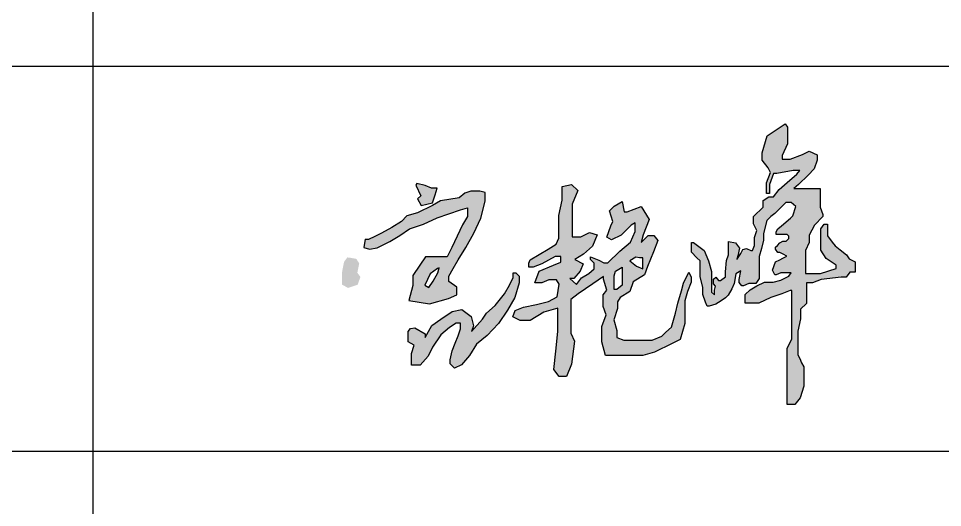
# Model space of a CAD drawing. Extents: x 57238 to 116638, y 270298 to 359907.
# Drawn here: x 112649 to 115050, y 285152 to 286422 of the extents above; entities that cross this region are included whole.
import ezdxf

# ---------------------------------------------------------------- set-up
doc = ezdxf.new("R2010")
doc.units = 0
doc.header["$LTSCALE"] = 1000
doc.header["$MEASUREMENT"] = 0
doc.layers.add('TK', color=126, linetype='Continuous')

# ---------------------------------------------------------------- blocks, each defined once
blk = doc.blocks.new('gfdyrte')
blk.add_hatch(color=1).paths.add_polyline_path([(387041.5, -115286), (387032.5, -115293.3), (387032.5, -115312), (387040.2, -115321.8), (387036.9, -115336.8), (387036.9, -115354.4), (387025.2, -115344.6), (387025.2, -115314.3), (387025.2, -115264.3), (387013.4, -115222.1), (386996.7, -115182), (386954.5, -115150.6), (386946.6, -115151.5), (386946.6, -115188.7), (386967.9, -115210.7), (386980.1, -115222.9), (386980.1, -115229.7), (386980.1, -115268.4), (386980.1, -115285.1), (386990.7, -115324.6), (386990.7, -115353.4), (387001.3, -115383), (387007.4, -115399), (387015.8, -115399), (387041.6, -115391.4), (387062.9, -115378.5), (387079.6, -115366.3), (387089.5, -115356.5), (387104.6, -115332.2), (387113.8, -115310.9), (387119.8, -115273.7), (387138.8, -115261.6), (387132.8, -115295), (387132.8, -115306.4), (387143.4, -115319.3), (387149.5, -115319.3), (387170.7, -115310.9), (387185.2, -115310.9), (387198.1, -115310.9), (387204.9, -115299.5), (387211, -115291.2), (387211, -115267.4), (387211, -115240.1), (387211, -115205.2), (387219.4, -115174.8), (387227.7, -115142.2), (387227.7, -115115.6), (387240.6, -115065.5), (387256.6, -115050.3), (387271.8, -115038.2), (387285.5, -115024.5), (387314.3, -114995.7), (387335.6, -114995.7), (387353.8, -115010.9), (387342.4, -115046.9), (387333.3, -115056), (387297.6, -115085.6), (387283.2, -115097.7), (387276.3, -115109.9), (387276.3, -115119.8), (387291.5, -115119.8), (387306.7, -115119.8), (387319.6, -115119.8), (387326.5, -115126.6), (387326.5, -115134.9), (387315.8, -115145.6), (387302.9, -115145.6), (387290.8, -115152.4), (387282.4, -115163), (387274.8, -115169.1), (387274.8, -115176.7), (387283.9, -115190.2), (387290.5, -115190.2), (387303.7, -115197.2), (387318.1, -115204.8), (387302.2, -115212.3), (387291.5, -115219.2), (387274.8, -115226), (387262.6, -115259), (387271, -115277.2), (387277.1, -115277.2), (387295.3, -115269.6), (387310.5, -115269.6), (387317.3, -115269.6), (387334.8, -115269.6), (387326.5, -115281.7), (387295.3, -115297.7), (387264.9, -115305.3), (387231.5, -115305.3), (387201.9, -115319.7), (387175.3, -115334.9), (387156.3, -115353.9), (387156.3, -115388), (387173, -115388), (387208.7, -115388), (387256.6, -115366), (387299.1, -115350.8), (387338.3, -115336.2), (387338.3, -115396.3), (387338.3, -115481.1), (387338.3, -115527.4), (387319.8, -115562.9), (387319.8, -115609.1), (387319.8, -115638.4), (387319.8, -115672.4), (387319.8, -115744.8), (387319.8, -115781.8), (387333.7, -115781.8), (387349.1, -115781.8), (387370.7, -115755.6), (387384.9, -115710.9), (387384.9, -115636), (387375.2, -115620.3), (387368.6, -115602.8), (387361.3, -115588.4), (387361.3, -115564.9), (387361.3, -115540.8), (387361.3, -115496.8), (387371.1, -115448.6), (387371.1, -115411.2), (387395, -115388.6), (387395, -115319.6), (387395, -115307.6), (387419, -115307.6), (387451.8, -115295.6), (387530.4, -115285.8), (387550, -115285.8), (387564.2, -115267.2), (387585, -115267.2), (387585, -115236.7), (387585, -115225.8), (387560.9, -115214.9), (387551.1, -115199.6), (387526, -115179.9), (387506.3, -115164.7), (387495.4, -115149.4), (387476.9, -115125.4), (387476.9, -115079.6), (387463.8, -115079.6), (387450.7, -115098.1), (387450.7, -115128.7), (387450.7, -115181), (387471.4, -115213.8), (387510.7, -115238.9), (387510.7, -115253), (387449.6, -115271.6), (387408.1, -115271.6), (387390.6, -115271.6), (387390.6, -115246.5), (387390.6, -115237.8), (387390.6, -115214.9), (387390.6, -115182.1), (387404.8, -115151.6), (387404.8, -115122.1), (387425.6, -115084), (387458.3, -115050.1), (387458.3, -115041.4), (387448.5, -115014.1), (387448.5, -114989.1), (387448.5, -114978.2), (387448.5, -114954.2), (387448.5, -114941.1), (387405.9, -114941.1), (387367.7, -114941.1), (387345.9, -114941.1), (387364.4, -114925.8), (387401.5, -114888.7), (387424.5, -114863.6), (387436.5, -114829.8), (387436.5, -114810.2), (387404.8, -114794.9), (387379.7, -114808), (387331.7, -114826.5), (387300, -114826.5), (387300, -114812.3), (387320.5, -114766.5), (387320.5, -114701.7), (387312, -114689.1), (387242.1, -114736), (387222.5, -114801.4), (387222.5, -114830.9), (387245.4, -114860.3), (387254.2, -114877.8), (387238.9, -114918.2), (387238.9, -114959.6), (387250.9, -114959.6), (387250.9, -114925.8), (387266.2, -114882.2), (387279.3, -114882.2), (387342.6, -114870.2), (387368.8, -114870.2), (387356.8, -114885.4), (387319.7, -114917.1), (387289.1, -114944.3), (387266.2, -114973.8), (387248.7, -114973.8), (387225.8, -114988), (387225.8, -115014.1), (387188.6, -115050.1), (387188.6, -115078.5), (387201.7, -115104.7), (387192.5, -115131.7), (387192.5, -115163.3), (387184, -115182.4), (387178, -115182.4), (387160.9, -115174.3), (387147.3, -115178.6), (387138.7, -115194), (387123, -115217), (387127.6, -115202.9), (387134, -115173.5), (387118.7, -115152.6), (387091.4, -115146.6), (387091.4, -115171.4), (387091.4, -115199.1), (387083.7, -115221.2), (387079, -115265.6), (387079, -115284.7), (387055.2, -115302.9)])
h = blk.add_hatch(color=1)
h.paths.add_polyline_path([(385892.4, -114969), (385878.9, -114980.5), (385893, -115007.6), (385937.5, -114996), (385948.4, -114965.7), (385956.1, -114940), (385933.6, -114940), (385908.5, -114929.1), (385876.9, -114921.3), (385873.1, -114927.8)])
h.paths.add_polyline_path([(385879.6, -115035.6), (385837.5, -115047.2), (385817.3, -115069.2), (385779.7, -115092.9), (385739.3, -115114.8), (385712.5, -115127.4), (385688.2, -115139.9), (385674.7, -115139.9), (385670.4, -115170), (385692.6, -115176.8), (385722.2, -115172.3), (385771.2, -115147.8), (385810.5, -115123.9), (385848.6, -115097.8), (385903.2, -115079.9), (385956, -115054.4), (386046.2, -115023.5), (386074.4, -115016.2), (386074.4, -115049.9), (386054.4, -115082.6), (386013.4, -115170), (385995.2, -115207.3), (385957, -115207.3), (385910.5, -115207.3), (385887.8, -115240), (385860.4, -115279.1), (385860.4, -115318.3), (385845.9, -115376.5), (385926, -115390.1), (385999.7, -115369.2), (386032.5, -115355.6), (386032.5, -115325.5), (386001.6, -115302.8), (386001.6, -115282.8), (386018, -115251.8), (386037.1, -115218.2), (386068, -115170), (386098.1, -115114.5), (386126.3, -115056.2), (386142.7, -114990.7), (386142.7, -114956.2), (386122.1, -114950.5), (386086.7, -114950.5), (386063.4, -114959), (386041.9, -114977.4), (385969.3, -114989), (385937.9, -115007.4)])
h.paths.add_polyline_path([(385963.2, -115249.7), (385958.1, -115268.7), (385939.8, -115302.2), (385923.9, -115326.9), (385908.1, -115317.4), (385928.3, -115273.7), (385956.9, -115252.2)], flags=16)
h = blk.add_hatch(color=1)
h.paths.add_polyline_path([(386438, -115227.6), (386409.2, -115239.7), (386353.9, -115262.8), (386336.8, -115308), (386363.9, -115308), (386391.1, -115296.9), (386421.2, -115296.9), (386431.3, -115314), (386423.3, -115362.2), (386389.1, -115380.3), (386342.8, -115392.4), (386292.6, -115403.4), (386260.4, -115415.5), (386250.3, -115440.6), (386279.5, -115454.6), (386318.7, -115454.6), (386372, -115422.5), (386426.3, -115406.4), (386426.3, -115437.6), (386426.3, -115497.8), (386418.2, -115574.2), (386410.2, -115645.5), (386431.3, -115673.6), (386459.4, -115673.6), (386479.6, -115624.4), (386491.6, -115535), (386476.5, -115503.8), (386476.5, -115473.7), (386476.5, -115451.6), (386476.5, -115439.6), (386476.5, -115404.4), (386476.5, -115373.3), (386505.7, -115351.2), (386563, -115312), (386604.2, -115283.9), (386604.2, -115293.9), (386617.3, -115337.1), (386603.2, -115355.2), (386603.2, -115371.3), (386603.2, -115400.4), (386614.3, -115433.5), (386597.2, -115478.7), (386597.2, -115538), (386611.2, -115591.2), (386638.4, -115591.2), (386691.7, -115591.2), (386757, -115591.2), (386803.3, -115578.2), (386871.6, -115545), (386902.8, -115529), (386920.9, -115466.7), (386920.9, -115423.5), (386920.9, -115378.3), (386931.9, -115342.1), (386946, -115305), (386946, -115285.9), (386937, -115266.8), (386915.8, -115309), (386907.8, -115339.1), (386893.7, -115387.3), (386884.7, -115426.5), (386869.3, -115480.4), (386847.5, -115500.8), (386831.4, -115515.9), (386794.2, -115532), (386749, -115532), (386704.7, -115532), (386683.6, -115532), (386655.5, -115520.9), (386655.5, -115493.8), (386644.4, -115452.6), (386658.5, -115408.4), (386658.5, -115382.3), (386668.5, -115364.9), (386706.7, -115341.8), (386719.8, -115304.6), (386764, -115276.5), (386775.1, -115244.3), (386799.2, -115187.1), (386816.3, -115143.9), (386800.2, -115123.8), (386778.1, -115123.8), (386750.9, -115150.9), (386759, -115121.8), (386782.1, -115061.5), (386750.9, -115011.3), (386696.7, -115031.4), (386684.6, -115031.4), (386676.6, -114991.2), (386645.4, -115009.3), (386627.3, -115028.4), (386640.4, -115069.6), (386632.3, -115086.6), (386617.2, -115129.8), (386635.3, -115140.9), (386672.5, -115122.8), (386711.7, -115083.6), (386726.8, -115074.6), (386726.8, -115108.7), (386708.7, -115149.9), (386667.5, -115185.1), (386620.3, -115230.3), (386605.2, -115230.3), (386586.1, -115220.2), (386553.9, -115207.2), (386553.9, -115217.2), (386568, -115231.3), (386568, -115253.4), (386546.9, -115271.4), (386518.7, -115288.5), (386498.6, -115314.6), (386472.5, -115291.5), (386488.6, -115291.5), (386513.7, -115263.4), (386524.8, -115234.3), (386492.6, -115217.2), (386525.8, -115196.1), (386560.9, -115165), (386579, -115121.8), (386548.9, -115112.7), (386515.7, -115128.8), (386481.5, -115128.8), (386481.5, -115062.5), (386481.5, -115001.3), (386503.6, -114948), (386479.5, -114924.9), (386442.3, -114933), (386442.3, -114986.2), (386430.3, -115045.5), (386430.3, -115134.8), (386419.2, -115157.9), (386388, -115177), (386317.7, -115219.2), (386312.7, -115231.7), (386312.7, -115246.7), (386329.8, -115246.7), (386363.9, -115233.7), (386415.2, -115205.5), (386438, -115205.5)])
h.paths.add_polyline_path([(386650.3, -115262.7), (386676.8, -115247.1), (386676.8, -115272), (386676.8, -115317.9), (386656.5, -115334.2), (386645.6, -115334.2), (386645.6, -115315.6), (386645.6, -115280.5)], flags=16)
h.paths.add_polyline_path([(386706.3, -115222.2), (386730.5, -115208.2), (386744.5, -115211.3), (386757.7, -115211.3), (386757.7, -115224.5), (386757.7, -115253.3), (386732.8, -115243.2)], flags=16)
h = blk.add_hatch(color=1)
h.paths.add_polyline_path([(385644.8, -115268.9), (385652.2, -115232.5), (385640.8, -115214.9), (385615.8, -115210.4), (385606.1, -115209.2), (385593, -115226.3), (385585.1, -115267.2), (385585.1, -115315), (385608.4, -115328.1), (385646, -115315.6), (385656.8, -115285.4)])
h.paths.add_polyline_path([(385908.8, -115520.9), (385908.8, -115507.4), (385868.3, -115484), (385851.9, -115486.1), (385843.4, -115498.2), (385843.4, -115538), (385866.8, -115550.7), (385856.2, -115583.4), (385856.2, -115628.9), (385889.6, -115628.9), (385920.2, -115594.1), (385937.9, -115558.6), (385970.7, -115510.2), (386004.1, -115482.5), (386029.7, -115465.5), (386046.7, -115465.5), (386046.7, -115487.5), (386037.5, -115514.5), (386025.4, -115542.9), (386014.7, -115572.8), (386006.2, -115608.3), (386006.2, -115623.2), (386024, -115640.3), (386050.3, -115628.2), (386082.3, -115591.2), (386108.6, -115546.5), (386150.6, -115513.8), (386194.7, -115466.9), (386229.5, -115415), (386257.9, -115365.3), (386275, -115308.5), (386275, -115282.9), (386262.9, -115268.7), (386251.5, -115268.7), (386251.5, -115287.2), (386237.3, -115317.7), (386218.1, -115351.1), (386181.9, -115395.9), (386147.7, -115426.4), (386132.8, -115449.9), (386089.4, -115498.2), (386097.2, -115476.1), (386088, -115439.2), (386052.4, -115411.5), (386014, -115420), (385970.7, -115449.9), (385935.1, -115474.7)])
at = {"color": 1}
for points in [[(386954.5, -115150.6), (386996.7, -115182), (387013.4, -115222.1), (387025.2, -115264.3), (387025.2, -115314.3), (387025.2, -115344.6), (387036.9, -115354.4), (387036.9, -115336.8), (387040.2, -115321.8), (387032.5, -115312), (387032.5, -115293.3), (387041.5, -115286), (387052.6, -115299.7), (387059.4, -115299.7), (387079, -115284.7), (387079, -115265.6), (387083.7, -115221.2), (387091.4, -115199.1), (387091.4, -115171.4), (387091.4, -115146.6), (387118.7, -115152.6), (387134, -115173.5), (387127.6, -115202.9), (387123, -115217), (387138.7, -115194), (387147.3, -115178.6), (387160.9, -115174.3), (387178, -115182.4), (387184, -115182.4), (387192.5, -115163.3), (387192.5, -115131.7), (387201.7, -115104.7), (387188.6, -115078.5), (387188.6, -115050.1), (387225.8, -115014.1), (387225.8, -114988), (387248.7, -114973.8), (387266.2, -114973.8), (387289.1, -114944.3), (387319.7, -114917.1), (387356.8, -114885.4), (387368.8, -114870.2), (387342.6, -114870.2), (387279.3, -114882.2), (387266.2, -114882.2), (387250.9, -114925.8), (387250.9, -114959.6), (387238.9, -114959.6), (387238.9, -114959.6), (387238.9, -114918.2), (387254.2, -114877.8), (387245.4, -114860.3), (387222.5, -114830.9), (387222.5, -114801.4), (387242.1, -114736), (387312, -114689.1), (387320.5, -114701.7), (387320.5, -114766.5), (387300, -114812.3), (387300, -114826.5), (387331.7, -114826.5), (387379.7, -114808), (387404.8, -114794.9), (387436.5, -114810.2), (387436.5, -114829.8), (387424.5, -114863.6), (387401.5, -114888.7), (387364.4, -114925.8), (387345.9, -114941.1), (387367.7, -114941.1), (387405.9, -114941.1), (387448.5, -114941.1), (387448.5, -114954.2), (387448.5, -114978.2), (387448.5, -114989.1), (387448.5, -115014.1), (387458.3, -115041.4), (387458.3, -115050.1), (387425.6, -115084), (387404.8, -115122.1), (387404.8, -115151.6), (387390.6, -115182.1), (387390.6, -115214.9), (387390.6, -115237.8), (387390.6, -115246.5), (387390.6, -115271.6), (387408.1, -115271.6), (387449.6, -115271.6), (387510.7, -115253), (387510.7, -115238.9), (387471.4, -115213.8), (387450.7, -115181), (387450.7, -115128.7), (387450.7, -115098.1), (387463.8, -115079.6), (387476.9, -115079.6), (387476.9, -115125.4), (387495.4, -115149.4), (387506.3, -115164.7), (387526, -115179.9), (387551.1, -115199.6), (387560.9, -115214.9), (387585, -115225.8), (387585, -115236.7), (387585, -115236.7), (387585, -115267.2), (387564.2, -115267.2), (387550, -115285.8), (387530.4, -115285.8), (387451.8, -115295.6), (387419, -115307.6), (387395, -115307.6), (387395, -115319.6), (387395, -115388.6), (387371.1, -115411.2), (387371.1, -115448.6), (387361.3, -115496.8), (387361.3, -115540.8), (387361.3, -115564.9), (387361.3, -115588.4), (387368.6, -115602.8), (387375.2, -115620.3), (387384.9, -115636), (387384.9, -115710.9), (387370.7, -115755.6), (387349.1, -115781.8), (387333.7, -115781.8), (387319.8, -115781.8), (387319.8, -115744.8), (387319.8, -115672.4), (387319.8, -115638.4), (387319.8, -115609.1), (387319.8, -115562.9), (387338.3, -115527.4), (387338.3, -115481.1), (387338.3, -115396.3), (387338.3, -115338.7), (387331.8, -115338.7), (387299.1, -115350.8), (387256.6, -115366), (387208.7, -115388), (387173, -115388), (387156.3, -115388), (387156.3, -115353.9), (387175.3, -115334.9), (387201.9, -115319.7), (387231.5, -115305.3), (387264.9, -115305.3), (387295.3, -115297.7), (387326.5, -115281.7), (387334.8, -115269.6), (387317.3, -115269.6), (387310.5, -115269.6), (387295.3, -115269.6), (387277.1, -115277.2), (387271, -115277.2), (387262.6, -115259), (387274.8, -115226), (387291.5, -115219.2), (387302.2, -115212.3), (387318.1, -115204.8), (387303.7, -115197.2), (387290.5, -115190.2), (387290.5, -115190.2), (387283.9, -115190.2), (387274.8, -115176.7), (387274.8, -115169.1), (387282.4, -115163), (387290.8, -115152.4), (387302.9, -115145.6), (387315.8, -115145.6), (387326.5, -115134.9), (387326.5, -115134.9), (387326.5, -115126.6), (387319.6, -115119.8), (387306.7, -115119.8), (387291.5, -115119.8), (387276.3, -115119.8), (387276.3, -115109.9), (387283.2, -115097.7), (387297.6, -115085.6), (387333.3, -115056), (387342.4, -115046.9), (387353.8, -115010.9), (387335.6, -114995.7), (387314.3, -114995.7), (387285.5, -115024.5), (387271.8, -115038.2), (387256.6, -115050.3), (387240.6, -115065.5), (387227.7, -115115.6), (387227.7, -115142.2), (387219.4, -115174.8), (387211, -115205.2), (387211, -115240.1), (387211, -115267.4), (387211, -115291.2), (387204.9, -115299.5), (387198.1, -115310.9), (387198.1, -115310.9), (387185.2, -115310.9), (387170.7, -115310.9), (387149.5, -115319.3), (387143.4, -115319.3), (387132.8, -115306.4), (387132.8, -115295), (387138.8, -115261.6), (387119.8, -115273.7), (387113.8, -115310.9), (387104.6, -115332.2), (387089.5, -115356.5), (387079.6, -115366.3), (387062.9, -115378.5), (387041.6, -115391.4), (387015.8, -115399), (387007.4, -115399), (387001.3, -115383), (386990.7, -115353.4), (386990.7, -115324.6), (386980.1, -115285.1), (386980.1, -115268.4), (386980.1, -115229.7), (386980.1, -115222.9), (386967.9, -115210.7), (386946.6, -115188.7), (386946.6, -115151.5), (386954.5, -115150.6)], [(385873.1, -114927.8), (385892.4, -114969), (385878.9, -114980.5), (385893, -115007.6), (385937.5, -114996), (385948.4, -114965.7), (385956.1, -114940), (385933.6, -114940), (385908.5, -114929.1), (385876.9, -114921.3), (385873.1, -114927.8)], [(386317.7, -115219.2), (386388, -115177), (386419.2, -115157.9), (386430.3, -115134.8), (386430.3, -115045.5), (386442.3, -114986.2), (386442.3, -114933), (386479.5, -114924.9), (386503.6, -114948), (386481.5, -115001.3), (386481.5, -115062.5), (386481.5, -115128.8), (386515.7, -115128.8), (386548.9, -115112.7), (386579, -115121.8), (386560.9, -115165), (386525.8, -115196.1), (386492.6, -115217.2), (386524.8, -115234.3), (386513.7, -115263.4), (386488.6, -115291.5), (386472.5, -115291.5), (386498.6, -115314.6), (386518.7, -115288.5), (386546.9, -115271.4), (386568, -115253.4), (386568, -115231.3), (386553.9, -115217.2), (386553.9, -115207.2), (386586.1, -115220.2), (386605.2, -115230.3), (386620.3, -115230.3), (386667.5, -115185.1), (386708.7, -115149.9), (386726.8, -115108.7), (386726.8, -115074.6), (386711.7, -115083.6), (386672.5, -115122.8), (386635.3, -115140.9), (386617.2, -115129.8), (386632.3, -115086.6), (386640.4, -115069.6), (386627.3, -115028.4), (386645.4, -115009.3), (386676.6, -114991.2), (386684.6, -115031.4), (386696.7, -115031.4), (386750.9, -115011.3), (386782.1, -115061.5), (386759, -115121.8), (386750.9, -115150.9), (386778.1, -115123.8), (386800.2, -115123.8), (386816.3, -115143.9), (386799.2, -115187.1), (386775.1, -115244.3), (386764, -115276.5), (386719.8, -115304.6), (386706.7, -115341.8), (386668.5, -115364.9), (386658.5, -115382.3), (386658.5, -115408.4), (386644.4, -115452.6), (386655.5, -115493.8), (386655.5, -115520.9), (386683.6, -115532), (386704.7, -115532), (386749, -115532), (386794.2, -115532), (386831.4, -115515.9), (386847.5, -115500.8), (386869.3, -115480.4), (386884.7, -115426.5), (386893.7, -115387.3), (386907.8, -115339.1), (386915.8, -115309), (386937, -115266.8), (386946, -115285.9), (386946, -115305), (386931.9, -115342.1), (386920.9, -115378.3), (386920.9, -115423.5), (386920.9, -115466.7), (386902.8, -115529), (386871.6, -115545), (386803.3, -115578.2), (386757, -115591.2), (386691.7, -115591.2), (386638.4, -115591.2), (386611.2, -115591.2), (386597.2, -115538), (386597.2, -115478.7), (386614.3, -115433.5), (386603.2, -115400.4), (386603.2, -115371.3), (386603.2, -115355.2), (386617.3, -115337.1), (386604.2, -115293.9), (386604.2, -115283.9), (386563, -115312), (386505.7, -115351.2), (386476.5, -115373.3), (386476.5, -115404.4), (386476.5, -115439.6), (386476.5, -115451.6), (386476.5, -115473.7), (386476.5, -115503.8), (386491.6, -115535), (386479.6, -115624.4), (386459.4, -115673.6), (386431.3, -115673.6), (386410.2, -115645.5), (386418.2, -115574.2), (386426.3, -115497.8), (386426.3, -115437.6), (386426.3, -115406.4), (386372, -115422.5), (386318.7, -115454.6), (386279.5, -115454.6), (386250.3, -115440.6), (386260.4, -115415.5), (386292.6, -115403.4), (386342.8, -115392.4), (386389.1, -115380.3), (386423.3, -115362.2), (386431.3, -115314), (386421.2, -115296.9), (386391.1, -115296.9), (386363.9, -115308), (386336.8, -115308), (386353.9, -115262.8), (386409.2, -115239.7), (386438, -115227.6), (386438, -115205.5), (386415.2, -115205.5), (386363.9, -115233.7), (386329.8, -115246.7), (386312.7, -115246.7), (386312.7, -115231.7), (386317.7, -115219.2)], [(385675, -115138.1), (385670.4, -115170), (385692.6, -115176.8), (385722.2, -115172.3), (385771.2, -115147.8), (385810.5, -115123.9), (385848.6, -115097.8), (385903.2, -115079.9), (385956, -115054.4), (386046.2, -115023.5), (386074.4, -115016.2), (386074.4, -115049.9), (386054.4, -115082.6), (386013.4, -115170), (385995.2, -115207.3), (385957, -115207.3), (385910.5, -115207.3), (385887.8, -115240), (385860.4, -115279.1), (385860.4, -115318.3), (385845.9, -115376.5), (385926, -115390.1), (385999.7, -115369.2), (386032.5, -115355.6), (386032.5, -115325.5), (386001.6, -115302.8), (386001.6, -115282.8), (386018, -115251.8), (386037.1, -115218.2), (386068, -115170), (386098.1, -115114.5), (386126.3, -115056.2), (386142.7, -114990.7), (386142.7, -114956.2), (386122.1, -114950.5), (386086.7, -114950.5), (386063.4, -114959), (386041.9, -114977.4), (385969.3, -114989), (385937.9, -115007.4), (385879.6, -115035.6), (385837.5, -115047.2), (385817.3, -115069.2), (385779.7, -115092.9), (385739.3, -115114.8), (385712.5, -115127.4), (385688.2, -115139.9), (385674.7, -115139.9)], [(386730.5, -115208.2), (386706.3, -115222.2), (386732.8, -115243.2), (386757.7, -115253.3), (386757.7, -115224.5), (386757.7, -115211.3), (386744.5, -115211.3), (386730.5, -115208.2)], [(385956.9, -115252.2), (385928.3, -115273.7), (385908.1, -115317.4), (385923.9, -115326.9), (385939.8, -115302.2), (385958.1, -115268.7), (385963.2, -115249.7), (385956.9, -115252.2)], [(386650.3, -115262.7), (386676.8, -115247.1), (386676.8, -115272), (386676.8, -115317.9), (386656.5, -115334.2), (386645.6, -115334.2), (386645.6, -115315.6), (386645.6, -115280.5), (386650.3, -115262.7)], [(385868.3, -115484), (385908.8, -115507.4), (385908.8, -115520.9), (385935.1, -115474.7), (385970.7, -115449.9), (386014, -115420), (386052.4, -115411.5), (386088, -115439.2), (386097.2, -115476.1), (386089.4, -115498.2), (386132.8, -115449.9), (386147.7, -115426.4), (386181.9, -115395.9), (386218.1, -115351.1), (386237.3, -115317.7), (386251.5, -115287.2), (386251.5, -115268.7), (386262.9, -115268.7), (386275, -115282.9), (386275, -115308.5), (386257.9, -115365.3), (386229.5, -115415), (386194.7, -115466.9), (386150.6, -115513.8), (386108.6, -115546.5), (386082.3, -115591.2), (386050.3, -115628.2), (386024, -115640.3), (386006.2, -115623.2), (386006.2, -115608.3), (386014.7, -115572.8), (386025.4, -115542.9), (386037.5, -115514.5), (386046.7, -115487.5), (386046.7, -115465.5), (386029.7, -115465.5), (386004.1, -115482.5), (385970.7, -115510.2), (385937.9, -115558.6), (385920.2, -115594.1), (385889.6, -115628.9), (385856.2, -115628.9), (385856.2, -115583.4), (385866.8, -115550.7), (385843.4, -115538), (385843.4, -115498.2), (385851.9, -115486.1), (385868.3, -115484)]]:
    blk.add_lwpolyline(points, dxfattribs=at)
at = {"layer": 'TK'}
for p, q in [((384614.1, -106964.4), (384614.1, -120508.6)), ((378607.5, -114464.4), (388807.5, -114464.4)), ((378607.5, -115964.4), (388807.5, -115964.4))]:
    blk.add_line(p, q, dxfattribs=at)

msp = doc.modelspace()

# ---------------------------------------------------------------- block references
at = {"xscale": 0.6666666666278616, "yscale": 0.6666666666860692, "zscale": 0.6666666666569654}
msp.add_blockref('gfdyrte', (-143567.2, 362608.1), dxfattribs=at)

doc.saveas('drawing.dxf')
